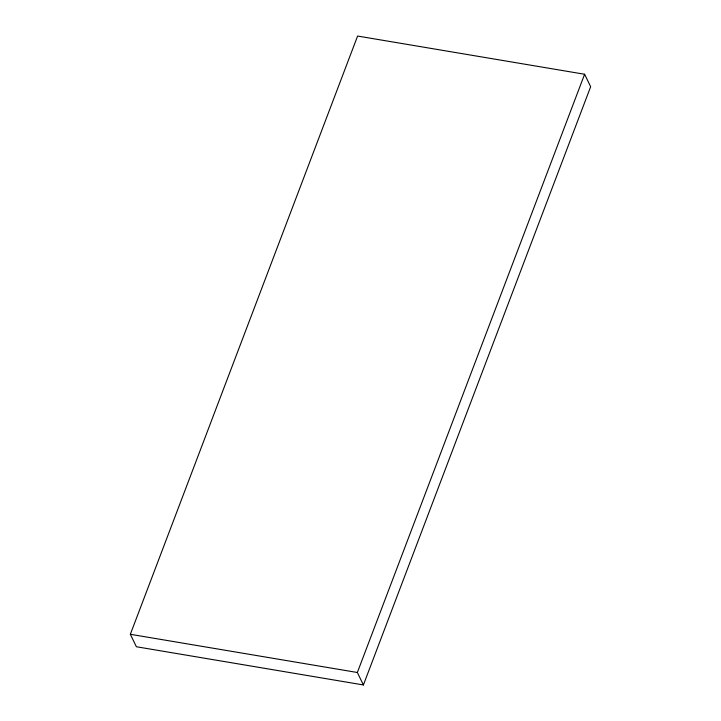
<?xml version="1.0" encoding="UTF-8"?>
<svg xmlns="http://www.w3.org/2000/svg" width="721" height="721" viewBox="0 0 721 721"><rect width="100%" height="100%" fill="white"/><g stroke="black" fill="none" stroke-linecap="round" stroke-linejoin="round"><path stroke-width="1.08" d="M130.339 634.291L357.598 36.05L584.614 74.254L590.661 86.709L363.402 684.95L136.386 646.746L130.339 634.291L357.355 672.495L363.402 684.95M357.355 672.495L584.614 74.254"/></g></svg>
